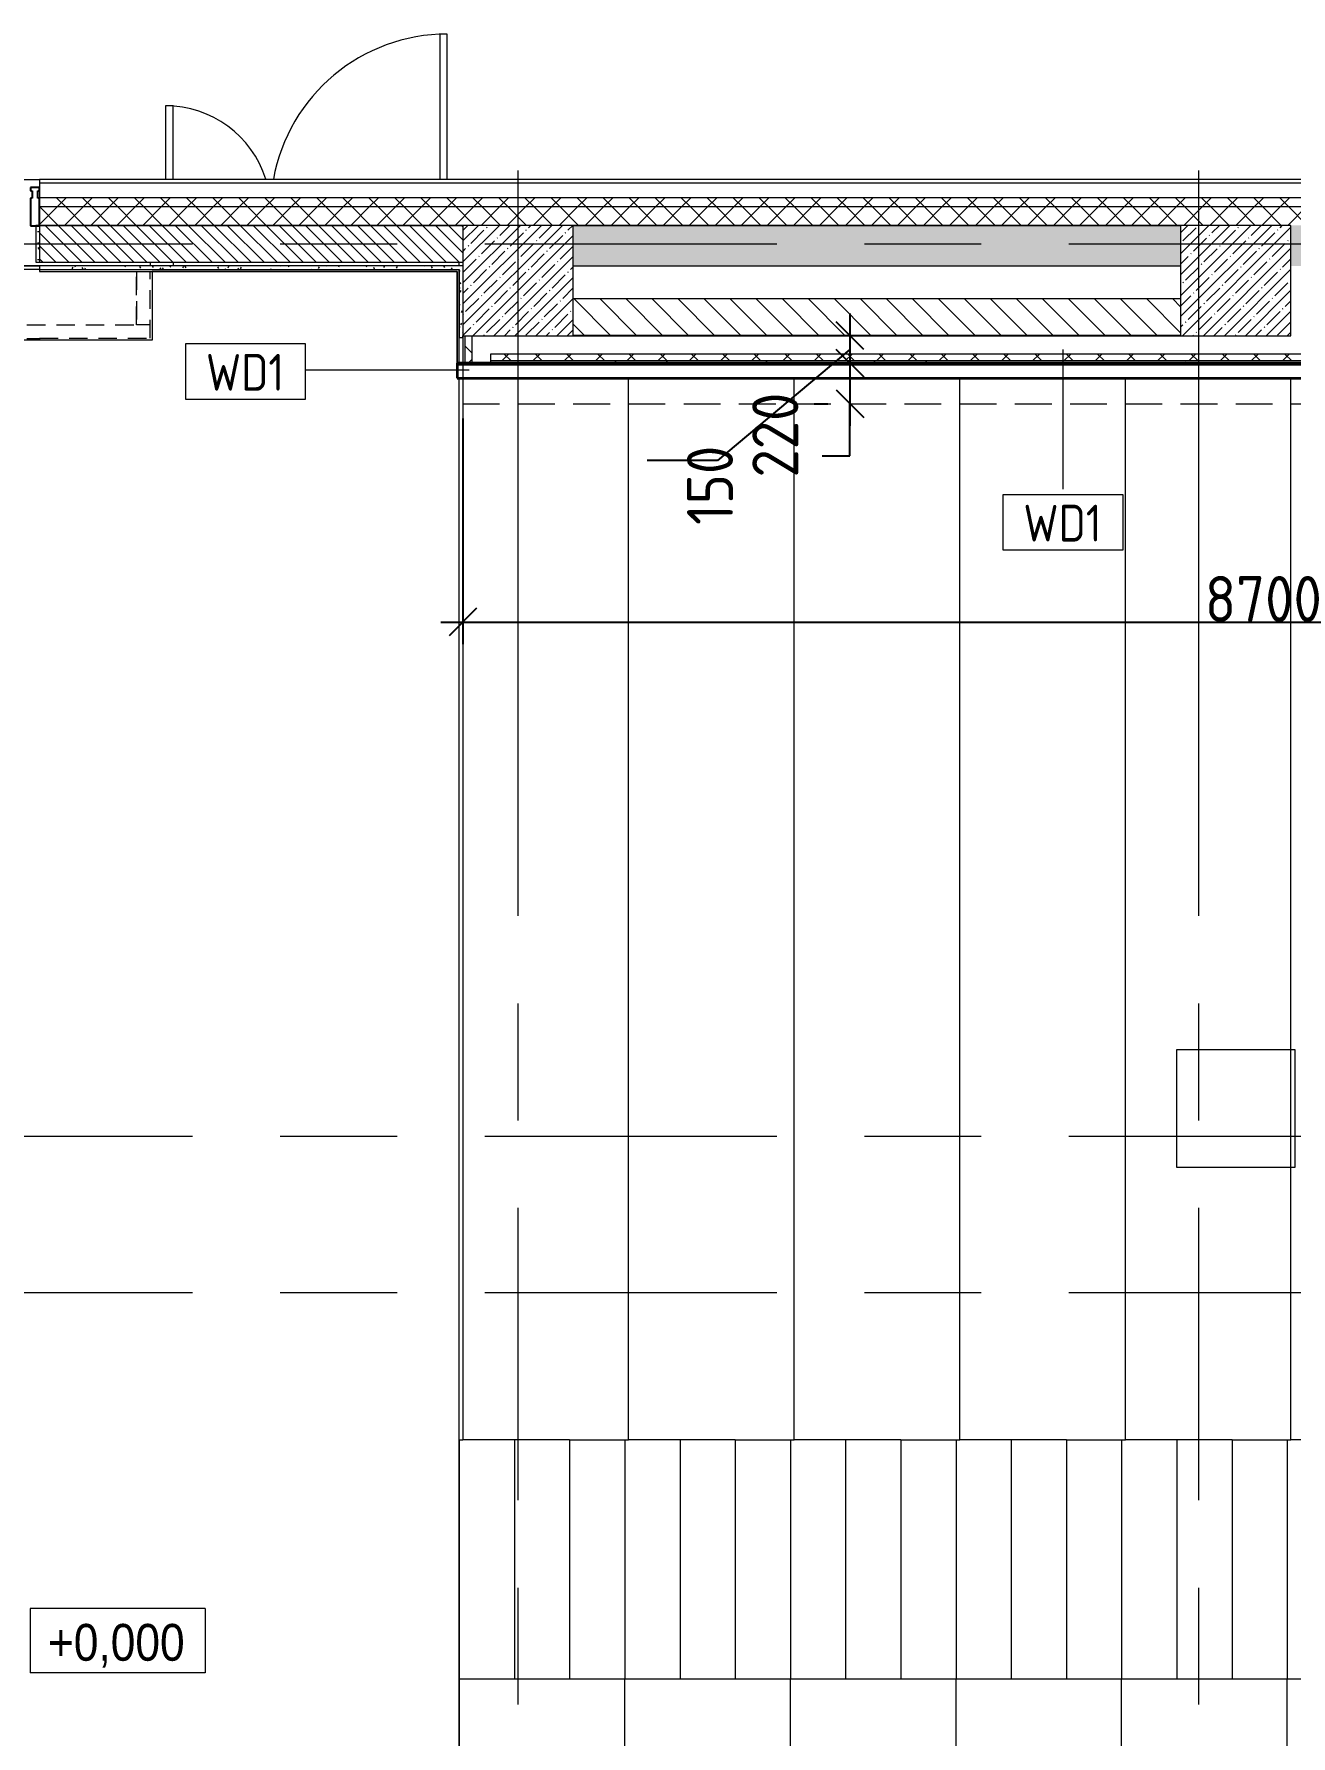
# Model space of a CAD drawing. Header units: millimetres. Extents: x -4029 to 232974, y -8553 to 104777.
# Drawn here: x 208675 to 215505, y 18890 to 28140 of the extents above; entities that cross this region are included whole.
import ezdxf

# ---------------------------------------------------------------- set-up
doc = ezdxf.new("R2010")
doc.units = ezdxf.units.MM
for name, pattern in [('200_ШТРИХ__ш1_п0_6_', [160, 100, -60]), ('ADSK_Штрих_ш2 п1', [300, 200, -100]), ('Осевая', [3175, 635, -476.25, 1587.5, -476.25])]:
    doc.linetypes.add(name, pattern=pattern)
for name, color, linetype, lineweight in [('5.1) Перегародка WD6', 6, 'Continuous', 9), ('A-AREA-BNDY', 7, 'Continuous', 9), ('A-DETL-1', 7, 'ADSK_Штрих_ш2 п1', 9), ('A-DETL-MBND-1', 7, '200_ШТРИХ__ш1_п0_6_', 9), ('A-FLOR', 7, 'Continuous', 9), ('A-GLAZ-CWMG', 7, 'Continuous', 9), ('A-GLAZ-CWMG-5', 7, 'Continuous', 25), ('A-WALL', 7, 'Continuous', 9), ('A-WALL-9', 7, 'Continuous', 35), ('A-WALL-IDEN', 7, 'Continuous', 9), ('G-ANNO-DIMS', 7, 'Continuous', 9), ('I-WALL', 7, 'Continuous', 9), ('S-COLS', 7, 'Continuous', 9), ('S-STRS', 7, 'Continuous', 9), ('S-STRS-3', 7, 'Continuous', 13), ('Оси', 7, 'Continuous', 9), ('Оси-2', 7, 'Осевая', 9)]:
    doc.layers.add(name, color=color, linetype=linetype, lineweight=lineweight)
for name, color, linetype, lineweight, true_color in [('A-DOOR-7', 7, 'Continuous', 9, 0xc0c0c0), ('A-WALL-7', 9, 'Continuous', 9, 0x808080), ('A-WALL-8', 1, 'Continuous', 9, 0xff0000), ('A-WALL-FNSH-1', 9, 'Continuous', 9, 0x808080), ('I-WALL-9', 7, 'Continuous', 9, 0x3c3c3c)]:
    doc.layers.add(name, color=color, linetype=linetype, lineweight=lineweight, true_color=true_color)
doc.styles.add('Century Gothic', font='GOTHIC.TTF', dxfattribs={"width": 0.9, "height": 200})
doc.styles.add('GOST Common_1', font='', dxfattribs={"width": 0.9, "height": 200})
doc.styles.add('ISOCPEUR', font='isocpeur.ttf', dxfattribs={"width": 0.9, "height": 250})
doc.styles.get('GOST Common_1').set_extended_font_data('GOST Common')
doc.dimstyles.new('ISO-2_5_0_9К_БОЛЬШОЙ', dxfattribs={"dimscale": 304.8, "dimtxt": 248.995294, "dimasz": 0.492126, "dimexe": 0.393701, "dimexo": 0.984252, "dimgap": 0, "dimtad": 1, "dimdec": 0, "dimrnd": 10, "dimzin": 0, "dimdsep": 46, "dimtxsty": 'ISOCPEUR', "dimblk1": 'OBLIQUE', "dimblk2": 'OBLIQUE', "dimsah": 1, "dimcen": 0.09, "dimdle": 0.393701, "dimazin": 0, "dimtfac": 1, "dimtdec": 4, "dimtix": 1, "dimtmove": 0, "dimatfit": 3, "dimfxl": 1, "dimtvp": 1, "dimtolj": 1, "dimtzin": 0, "dimarcsym": 2})
doc.dimstyles.new('ISO-2_5_0_9К_БОЛЬШОЙ_2', dxfattribs={"dimscale": 304.8, "dimtxt": 248.995294, "dimasz": 0.492126, "dimexe": 0.393701, "dimexo": 0.984252, "dimgap": 0, "dimtad": 1, "dimdec": 0, "dimrnd": 10, "dimzin": 0, "dimdsep": 46, "dimtxsty": 'ISOCPEUR', "dimblk1": 'OBLIQUE', "dimblk2": 'OBLIQUE', "dimsah": 1, "dimcen": 0.09, "dimdle": 0.393701, "dimazin": 0, "dimtfac": 1, "dimtdec": 4, "dimtix": 1, "dimtmove": 1, "dimatfit": 3, "dimfxl": 1, "dimtvp": 1, "dimtolj": 1, "dimtzin": 0, "dimarcsym": 2})
pattern_1 = [(45, (189094.98, 0), (-70.71068, 70.71068), []), (135, (189094.98, 0), (-70.71068, -70.71068), [])]
pattern_2 = [(0, (189094.984, 0), (121.92, 30.48), [10.058, -81.382, 10.058, -81.382, -487.68]), (0, (189094.984, 0), (121.92, 30.48), [-182.88, 10.058, -172.822, 10.058, -81.382, -213.36]), (0, (189094.984, 0), (121.92, 30.48), [-457.2, 10.058, -50.902, 10.058, -142.342]), (120, (189140.704, 15.24), (-87.356454, 90.345817), [10.058, -81.382, 10.058, -81.382, -487.68]), (120, (189140.704, 15.24), (-87.356454, 90.345817), [-182.88, 10.058, -172.822, 10.058, -81.382, -213.36]), (120, (189140.704, 15.24), (-87.356454, 90.345817), [-457.2, 10.058, -50.902, 10.058, -142.342]), (240, (189155.944, 76.2), (-34.563546, -120.825817), [10.058, -81.382, 10.058, -81.382, -487.68]), (240, (189155.944, 76.2), (-34.563546, -120.825817), [-182.88, 10.058, -172.822, 10.058, -81.382, -213.36]), (240, (189155.944, 76.2), (-34.563546, -120.825817), [-457.2, 10.058, -50.902, 10.058, -142.342])]
pattern_3 = [(135, (189094.98, 0), (-84.8528, -84.8528), []), (225, (189094.98, 0), (84.8528, -84.8528), [])]

# ---------------------------------------------------------------- blocks, each defined once
blk = doc.blocks.new('BSC_Колонна _Прямоугольная - 600х600-V208-План монтажа_ фрагмент 1')
at = {"layer": 'S-COLS'}
h = blk.add_hatch(dxfattribs=at)
h.set_pattern_fill('FP_11', color=256, style=0, pattern_type=2)
h.set_pattern_definition([(45, (-26110, -26800), (-57.02463, 57.02463), []), (45, (-26052.975, -26800), (-57.02463, 57.02463), [100.806, -20.161, 3.353, -16.808])])
h.paths.add_polyline_path([(-300, -300), (300, -299), (300, 300), (-300, 300), (-300, -299.6)])
for p, q in [((300, 300), (-300, 300)), ((-300, 300), (-300, -300)), ((300, -300), (300, 300)), ((-300, -300), (300, -300))]:
    blk.add_line(p, q, dxfattribs=at)
blk = doc.blocks.new('Прямоугольный импост - Импост структурный с накладкой - 190мм-V214-План монтажа_ фрагмент 1')
at = {"layer": 'A-GLAZ-CWMG-5'}
for p, q in [((-50, 40), (-50, 190)), ((-50, 190), (0, 190)), ((0, 190), (0, 40)), ((-40, 40), (-50, 40)), ((-50, -17), (-50, 0)), ((-50, 0), (-40, 0)), ((-40, 0), (-40, 40)), ((-10, 40), (-10, 0)), ((0, 40), (-10, 40)), ((-10, 0), (0, 0)), ((0, 0), (0, -17)), ((0, -17), (-50, -17))]:
    blk.add_line(p, q, dxfattribs=at)
blk = doc.blocks.new('BSC_Колонна _Прямоугольная - 600х600-V216-План монтажа_ фрагмент 1')
at = {"layer": 'S-COLS'}
h = blk.add_hatch(dxfattribs=at)
h.set_pattern_fill('FP_45', color=256, style=0, pattern_type=2)
h.set_pattern_definition([(45, (-22210, -26800), (-57.02463, 57.02463), []), (45, (-22152.975, -26800), (-57.02463, 57.02463), [100.806, -20.161, 3.353, -16.808])])
h.paths.add_polyline_path([(-300, -300), (300, -299), (300, 100), (-300, 100)])
h.paths.add_polyline_path([(-300, 100), (300, 100), (300, 300), (-300, 300), (-300, 151.3)])
for p, q in [((300, 300), (-300, 300)), ((-300, 300), (-300, -300)), ((300, -300), (300, 300)), ((-300, -300), (300, -300))]:
    blk.add_line(p, q, dxfattribs=at)
blk = doc.blocks.new('Перекрытия 3 - Перекрытия 4-20977624-План монтажа_ фрагмент 1')
at = {"layer": 'S-STRS-3'}
for p, q in [((21910, 26270.4), (21910, 20500)), ((22810, 20500), (22810, 26270.4)), ((23710, 20500), (23710, 26270.4)), ((24610, 20500), (24610, 26270.4)), ((25510, 20500), (25510, 26270.4)), ((26410, 20500), (26410, 26270.4)), ((27310, 20500), (27310, 26270.4)), ((28210, 20500), (28210, 26270.4)), ((29110, 20500), (29110, 26270.4)), ((30010, 22600), (30010, 26270.4)), ((30010, 20500), (30010, 22000)), ((22490, 20500), (21910, 20500)), ((23390, 20500), (22810, 20500)), ((24290, 20500), (23710, 20500)), ((25190, 20500), (24610, 20500)), ((26090, 20500), (25510, 20500)), ((26990, 20500), (26410, 20500)), ((27890, 20500), (27310, 20500)), ((28790, 20500), (28210, 20500)), ((29690, 20500), (29110, 20500)), ((30449, 20500), (30010, 20500))]:
    blk.add_line(p, q, dxfattribs=at)
blk = doc.blocks.new('110_Дверь_СКБ_2Ст_Наружная - ДН-1_л_ Двухстворчатая 1450 х3300 _h_ в свету с верхним остеклением-23567691-План монтажа_ фрагмент 1')
at = {"layer": 'A-DOOR-7'}
for p, q in [((784.5, 915), (744.5, 915)), ((744.5, 915), (744.5, 125)), ((784.5, 125), (784.5, 915)), ((-745.5, 525), (-745.5, 125)), ((-705.5, 525), (-745.5, 525)), ((-705.5, 125), (-705.5, 525))]:
    blk.add_line(p, q, dxfattribs=at)
for centre, radius, start, end in [((784.5, -45), 960, 90, 169.77827), ((-745.5, -45), 570, 17.40013, 90)]:
    blk.add_arc(centre, radius, start, end, dxfattribs=at)
blk = doc.blocks.new('Перекрытия 2 - Перекрытия 4-32990152-План монтажа_ фрагмент 1')
at = {"layer": 'S-STRS-3'}
for p, q in [((21910, 19180), (22510, 19180)), ((21910, 19180), (21910, 15410.8)), ((22810, 19180), (23410, 19180)), ((22810, 15410.8), (22810, 19180)), ((23710, 19180), (24310, 19180)), ((23710, 15410.8), (23710, 19180)), ((24610, 19180), (25210, 19180)), ((24610, 15410.8), (24610, 19180)), ((25510, 19180), (26110, 19180)), ((25510, 15410.8), (25510, 19180)), ((26410, 19180), (27010, 19180)), ((26410, 15410.8), (26410, 19180)), ((27310, 19180), (27910, 19180)), ((27310, 15410.8), (27310, 19180)), ((28210, 19180), (28810, 19180)), ((28210, 15410.8), (28210, 19180)), ((29110, 19180), (29710, 19180)), ((29110, 15410.8), (29110, 19180)), ((30010, 19180), (30610, 19180)), ((30010, 15410.8), (30010, 19180)), ((30610, 18430), (30610, 19180)), ((30610, 15410.8), (30610, 17830))]:
    blk.add_line(p, q, dxfattribs=at)
blk = doc.blocks.new('Стены наклон_ амфитеатр1 - Стены наклон_ амфитеатр-33007412-План монтажа_ фрагмент 1')
at = {"layer": 'A-WALL-9'}
for p, q in [((21879, 26351.1), (21879, 26270.4)), ((30610, 26351.1), (21879, 26351.1)), ((21879, 26270.4), (30610, 26270.4)), ((30610, 26270.4), (30610, 26351.1))]:
    blk.add_line(p, q, dxfattribs=at)
blk = doc.blocks.new('Зашивка приборов отопления13 - Зашивка приборов отопления-33279120-План монтажа_ фрагмент 1')
at = {"layer": 'A-DETL-MBND-1'}
for p, q in [((19610.3, 26880), (18710.3, 26880)), ((20135.9, 26560), (20135.9, 26849)), ((20136.3, 26849), (20136.3, 26560)), ((18741.3, 26560), (20135.9, 26560)), ((20210, 26560), (20135.9, 26560)), ((18741.3, 26485), (19610.3, 26485))]:
    blk.add_line(p, q, dxfattribs=at)
blk = doc.blocks.new('М_стена_0001 - Типоразмер_без рамки-25382661-План монтажа_ фрагмент 1')
at = {"layer": 'A-WALL-IDEN'}
for p, q in [((3.258, 1.523), (-3.273, 1.523)), ((-3.273, 1.523), (-3.273, -1.477)), ((3.258, -1.477), (3.258, 1.523)), ((-3.273, -1.477), (3.258, -1.477))]:
    blk.add_line(p, q, dxfattribs=at)
blk = doc.blocks.new('_Oblique')
at = {"color": 0, "linetype": 'ByBlock', "lineweight": -2}
blk.add_line((-0.5, -0.5), (0.5, 0.5), dxfattribs=at)
blk = doc.blocks.new('DIMBLOCK63-План монтажа_ фрагмент 1')
at = {"layer": '5.1) Перегародка WD6', "color": 0, "lineweight": -2, "transparency": 16777216}
for p, q in [((211005, 26051), (211005, 24824.4)), ((210885, 24944.4), (219825, 24944.4)), ((219705, 24750.5), (219705, 24824.4))]:
    blk.add_line(p, q, dxfattribs=at)
at = {"layer": 'Defpoints', "color": 0, "transparency": 16777216}
for p in [(211005, 26351), (219705, 25050.5), (219705, 24944.4)]:
    blk.add_point(p, dxfattribs=at)
at = {"layer": '5.1) Перегародка WD6', "color": 0, "lineweight": -2, "transparency": 16777216, "xscale": 150, "yscale": 150, "zscale": 150, "rotation": 180}
blk.add_blockref('_Oblique', (211005, 24944.4), dxfattribs=at)
at = {"layer": '5.1) Перегародка WD6', "color": 0, "lineweight": -2, "transparency": 16777216, "xscale": 150, "yscale": 150, "zscale": 150}
blk.add_blockref('_Oblique', (219705, 24944.4), dxfattribs=at)
at = {"layer": '5.1) Перегародка WD6', "color": 0, "transparency": 16777216, "insert": (215355, 25069.4), "char_height": 250, "width": 758.478, "attachment_point": 5, "style": 'ISOCPEUR'}
blk.add_mtext('\\A1;8700', dxfattribs=at)
blk = doc.blocks.new('DIMBLOCK64-План монтажа_ фрагмент 1')
at = {"layer": '5.1) Перегародка WD6', "color": 0, "lineweight": -2, "transparency": 16777216}
for p, q in [((213108.4, 26621), (213108.4, 26231)), ((212914.5, 26501), (212988.4, 26501)), ((213108.4, 26426), (212389.6, 25822.4)), ((212914.5, 26351), (212988.4, 26351)), ((212389.6, 25822.4), (212007.1, 25822.4))]:
    blk.add_line(p, q, dxfattribs=at)
at = {"layer": 'Defpoints', "color": 0, "transparency": 16777216}
for p in [(213214.5, 26501), (213108.4, 26351), (213214.5, 26351)]:
    blk.add_point(p, dxfattribs=at)
at = {"layer": '5.1) Перегародка WD6', "color": 0, "lineweight": -2, "transparency": 16777216, "xscale": 150, "yscale": 150, "zscale": 150}
for p, rotation in [((213108.4, 26501), 90), ((213108.4, 26351), 270)]:
    blk.add_blockref('_Oblique', p, dxfattribs=dict(at, rotation=rotation))
at = {"layer": '5.1) Перегародка WD6', "color": 0, "transparency": 16777216, "insert": (212222.9, 25471.9), "char_height": 250, "width": 517.144, "attachment_point": 1, "rotation": 90, "line_spacing_factor": 1.149209, "style": 'ISOCPEUR'}
blk.add_mtext('\\A1;150', dxfattribs=at)
blk = doc.blocks.new('DIMBLOCK65-План монтажа_ фрагмент 1')
at = {"layer": '5.1) Перегародка WD6', "color": 0, "lineweight": -2, "transparency": 16777216}
for p, q in [((213108.4, 26471), (213108.4, 26011)), ((212914.5, 26351), (212988.4, 26351)), ((212914.5, 26131), (212988.4, 26131)), ((213108.4, 25847.4), (213108.4, 26131)), ((212958.4, 25847.4), (213108.4, 25847.4))]:
    blk.add_line(p, q, dxfattribs=at)
at = {"layer": 'Defpoints', "color": 0, "transparency": 16777216}
for p in [(213214.5, 26351), (213108.4, 26131), (213214.5, 26131)]:
    blk.add_point(p, dxfattribs=at)
at = {"layer": '5.1) Перегародка WD6', "color": 0, "lineweight": -2, "transparency": 16777216, "xscale": 150, "yscale": 150, "zscale": 150}
for p, rotation in [((213108.4, 26351), 90), ((213108.4, 26131), 270)]:
    blk.add_blockref('_Oblique', p, dxfattribs=dict(at, rotation=rotation))
at = {"layer": '5.1) Перегародка WD6', "color": 0, "transparency": 16777216, "insert": (212578, 25729.6), "char_height": 250, "width": 568.858, "attachment_point": 1, "rotation": 90, "line_spacing_factor": 1.149209, "style": 'ISOCPEUR'}
blk.add_mtext('\\A1;220', dxfattribs=at)
blk = doc.blocks.new('Высотные отметки - 9_5х3_5_h_-17668430-План монтажа_ фрагмент 1')
at = {"layer": 'G-ANNO-DIMS'}
for p, q in [((-4.75, 3.5), (-4.75, 0)), ((4.75, 3.5), (-4.75, 3.5)), ((4.75, 3.5), (4.75, 0)), ((4.75, 0), (-4.75, 0))]:
    blk.add_line(p, q, dxfattribs=at)

msp = doc.modelspace()

# ---------------------------------------------------------------- hatches: boundary and pattern name
at = {"layer": 'A-WALL'}
h = msp.add_hatch(dxfattribs=at)
h.set_pattern_fill('FP_6', color=256, style=0, pattern_type=2)
h.set_pattern_definition(pattern_1)
h.paths.add_polyline_path([(217945.5044, 27200), (222804.984, 27200), (222804.984, 27250), (208705.2407, 27250), (208705.2407, 27200), (217304.984, 27200)])
h.paths.add_polyline_path([(207792.7344, 27200), (207805.2406, 27200), (207805.2406, 27250), (206905.2406, 27250), (206905.2406, 27200), (207265.2406, 27200)])
h.paths.add_polyline_path([(205254.5419, 27200), (206005.2406, 27200), (206005.2406, 27250), (205105.2404, 27250), (205105.2404, 27200)])
h.paths.add_polyline_path([(204205.2404, 27200), (204205.2404, 27250), (202783.984, 27250), (202783.984, 27200), (203985.4457, 27200)])
h = msp.add_hatch(dxfattribs=at)
h.set_pattern_fill('FP_6', color=256, style=0, pattern_type=2)
h.set_pattern_definition(pattern_1)
h.paths.add_polyline_path([(211004.984, 27100), (222704.984, 27100), (222704.6153, 27200), (208705.2407, 27200), (208705.2407, 27100), (210330.9269, 27100)])
h.paths.add_polyline_path([(207205.2406, 27100), (207805.2406, 27100), (207805.2406, 27200), (206905.2406, 27200), (206905.2406, 27100)])
h.paths.add_polyline_path([(206005.2406, 27100), (206005.2406, 27200), (205105.2404, 27200), (205105.2404, 27100), (205254.5419, 27100)])
h.paths.add_polyline_path([(202804.984, 27100), (204205.2404, 27100), (204205.2404, 27200), (202783.984, 27200), (202784.984, 27100)])
h = msp.add_hatch(dxfattribs=at)
h.set_pattern_fill('FP_31', color=256, style=0, pattern_type=2)
h.set_pattern_definition([(135, (189094.984, 0), (-35.35534, -35.35534), [])])
h.paths.add_polyline_path([(210932.6788, 26899.9999), (211004.9825, 26900), (211004.984, 27099.9999), (208705.2407, 27099.9999), (208705.2407, 26899.9999), (210330.9269, 26899.9999)])
h.paths.add_polyline_path([(207205.2406, 26899.9999), (207205.2406, 27099.9999), (206905.2406, 27099.9999), (206905.2406, 26899.9999), (207158.1863, 26899.9999)])
h.paths.add_polyline_path([(205889.0901, 26899.9999), (206005.2406, 26900), (206005.2406, 27099.9999), (205105.2404, 27099.9999), (205105.2404, 26899.9999), (205254.5419, 26899.9999)])
h.paths.add_polyline_path([(203985.4457, 26899.9999), (204205.2404, 26900), (204205.2404, 27099.9999), (203404.984, 27099.9999), (203405.2406, 26900), (203874.9842, 26900)])
at = {"layer": 'I-WALL'}
h = msp.add_hatch(dxfattribs=at)
h.set_pattern_fill('FP_217', color=256, style=0, pattern_type=2)
h.set_pattern_definition(pattern_2)
h.paths.add_polyline_path([(208685.2407, 26900), (208705.2407, 26900), (208705.2407, 27098.2852), (208685.2407, 27098.2852), (208685.2407, 26951.3159)])
h = msp.add_hatch(dxfattribs=at)
h.set_pattern_fill('FP_1', color=256, style=0, pattern_type=2)
h.set_pattern_definition([(45, (189094.98, 0), (-57.02463, 57.02463), []), (45, (189152.01, 0), (-57.02463, 57.02463), [100.806, -20.161, 3.353, -16.808])])
h.paths.add_polyline_path([(217304.984, 26879.9999), (219104.984, 26879.9999), (219104.984, 27099.9999), (215504.984, 27099.9999), (215504.984, 26879.9999), (216404.984, 26879.9999)])
h.paths.add_polyline_path([(211604.984, 26879.9999), (214904.984, 26879.9999), (214904.984, 27099.9999), (211604.984, 27099.9999), (211604.984, 26900)])
h.paths.add_polyline_path([(219704.984, 26879.9999), (222104.984, 26880), (222104.984, 27099.9999), (219704.984, 27099.9999), (219704.984, 26900)])
h = msp.add_hatch(dxfattribs=at)
h.set_pattern_fill('FP_217', color=256, style=0, pattern_type=2)
h.set_pattern_definition(pattern_2)
h.paths.add_polyline_path([(209324.984, 26859.9999), (211004.984, 26859.9999), (211004.984, 26879.9999), (208705.2407, 26879.9999), (208705.2407, 26859.9999), (209304.984, 26859.9999)])
h = msp.add_hatch(dxfattribs=at)
h.set_pattern_fill('FP_217', color=256, style=0, pattern_type=2)
h.set_pattern_definition(pattern_2)
h.paths.add_polyline_path([(211004.984, 26489.9999), (211004.984, 26859.9999), (210984.984, 26859.9999), (210984.984, 26489.9999)])
h = msp.add_hatch(dxfattribs=at)
h.set_pattern_fill('FP_18', color=256, style=0, pattern_type=2)
h.set_pattern_definition([(135, (189094.98, 0), (-70.71068, -70.71068), [])])
h.paths.add_polyline_path([(211604.984, 26500.0534), (214904.984, 26500.9999), (214904.984, 26699.9999), (211604.984, 26699.9999), (211604.984, 26500.9999)])
h = msp.add_hatch(dxfattribs=at)
h.set_pattern_fill('FP_219', color=256, style=0, pattern_type=2)
h.set_pattern_definition(pattern_3)
h.paths.add_polyline_path([(211054.984, 26351.1058), (211054.984, 26499.9999), (211017.984, 26499.9999), (211017.984, 26351.1058)])
h = msp.add_hatch(dxfattribs=at)
h.set_pattern_fill('FP_219', color=256, style=0, pattern_type=2)
h.set_pattern_definition(pattern_3)
h.paths.add_polyline_path([(219214.6006, 26363.9999), (219567.984, 26363.9999), (219567.506, 26400.9999), (211154.984, 26400.9999), (211154.984, 26363.9999), (219104.984, 26363.9999)])
at = {"layer": 'I-WALL-9'}
h = msp.add_hatch(dxfattribs=at)
h.set_pattern_fill('FP_218', color=256, style=0, pattern_type=2)
h.set_pattern_definition([(0, (189094.98, 0), (406.4, 101.6), [33.528, -271.272, 33.528, -271.272, -1625.6]), (0, (189094.98, 0), (406.4, 101.6), [-609.6, 33.528, -576.072, 33.528, -271.272, -711.2]), (0, (189094.98, 0), (406.4, 101.6), [-1524, 33.528, -169.672, 33.528, -474.472]), (120, (189247.38, 50.8), (-291.18818, 301.15272), [33.528, -271.272, 33.528, -271.272, -1625.6]), (120, (189247.38, 50.8), (-291.18818, 301.15272), [-609.6, 33.528, -576.072, 33.528, -271.272, -711.2]), (120, (189247.38, 50.8), (-291.18818, 301.15272), [-1524, 33.528, -169.672, 33.528, -474.472]), (240, (189298.18, 254), (-115.21182, -402.75272), [33.528, -271.272, 33.528, -271.272, -1625.6]), (240, (189298.18, 254), (-115.21182, -402.75272), [-609.6, 33.528, -576.072, 33.528, -271.272, -711.2]), (240, (189298.18, 254), (-115.21182, -402.75272), [-1524, 33.528, -169.672, 33.528, -474.472])])
h.paths.add_polyline_path([(215504.984, 26351.1058), (219554.984, 26351.1058), (219554.984, 26363.9999), (211154.984, 26363.9999), (211154.984, 26351.1058), (214604.984, 26351.1058)])

# ---------------------------------------------------------------- linework, layer by layer
at = {"layer": '5.1) Перегародка WD6', "color": 18, "true_color": 0x000000}
for p, q in [((214265.8627, 26425.9999), (214265.8627, 25666.1935)), ((211039.6523, 26313.8868), (210150.3, 26313.8868))]:
    msp.add_line(p, q, dxfattribs=at)
at = {"layer": 'A-AREA-BNDY'}
for p, q in [((210973.984, 26848.9999), (209315.984, 26848.9999)), ((209315.984, 26848.9999), (209315.984, 26476.1866)), ((210973.984, 26339.9999), (210973.984, 26848.9999)), ((209315.984, 26476.1866), (207836.2406, 26476.1866)), ((217634.984, 26339.9999), (210973.984, 26339.9999))]:
    msp.add_line(p, q, dxfattribs=at)
at = {"layer": 'A-AREA-BNDY', "flags": 128}
msp.add_lwpolyline([(215525.984, 22621), (215525.984, 21979), (214883.984, 21979), (214883.984, 22621)], close=True, dxfattribs=at)
at = {"layer": 'A-DETL-1'}
for p, q in [((211004.984, 26339.9999), (211004.984, 26130.9999)), ((220104.984, 26339.9999), (211004.984, 26339.9999)), ((211004.984, 26130.9999), (220104.984, 26130.9999))]:
    msp.add_line(p, q, dxfattribs=at)
at = {"layer": 'A-DETL-MBND-1'}
for p, q in [((208705.2407, 26879.9999), (207805.2406, 26879.9999)), ((209304.984, 26899.9999), (209304.984, 26879.9999)), ((209304.984, 26487.1866), (209304.984, 26848.9999)), ((209315.984, 26848.9999), (209315.984, 26476.1866)), ((209315.984, 26476.1866), (207836.2406, 26476.1866)), ((208705.2407, 26487.1866), (209304.984, 26487.1866)), ((208705.2407, 26487.1866), (208705.2407, 26476.1866))]:
    msp.add_line(p, q, dxfattribs=at)
at = {"layer": 'A-FLOR'}
for p, q in [((209429.984, 26899.9999), (209429.984, 26879.9999)), ((210984.984, 26879.9999), (210984.984, 26899.9999)), ((210984.984, 15430.7711), (210984.984, 26270.3811))]:
    msp.add_line(p, q, dxfattribs=at)
at = {"layer": 'A-WALL'}
for p, q in [((207805.2407, 27350), (208705.2407, 27350)), ((222934.984, 27330), (208705.2407, 27330)), ((222854.984, 27250), (208705.2407, 27250)), ((222804.984, 27200), (208705.2407, 27200)), ((211004.984, 27099.9999), (208685.2407, 27099.9999)), ((214904.984, 27099.9999), (211604.984, 27099.9999)), ((208705.2407, 26859.9999), (210984.984, 26859.9999)), ((210984.984, 26848.9999), (210984.984, 26859.9999))]:
    msp.add_line(p, q, dxfattribs=at)
at = {"layer": 'A-WALL-7'}
for p, q in [((208705.2407, 27330), (208705.2407, 27100)), ((208685.2407, 27099.9999), (208685.2407, 26899.9999)), ((208705.2407, 27100), (211004.984, 27100)), ((208705.2407, 27099.9999), (208705.2407, 26899.9999)), ((211604.984, 27100), (214904.984, 27100)), ((208685.2407, 26899.9999), (211004.984, 26899.9999)), ((211004.984, 26879.9999), (208705.2407, 26879.9999)), ((208705.2407, 26879.9999), (208705.2407, 26859.9999)), ((210984.984, 26859.9999), (210984.984, 26489.9999)), ((211604.984, 26879.9999), (214904.984, 26879.9999)), ((214904.984, 26699.9999), (211604.984, 26699.9999)), ((210984.984, 26489.9999), (211004.984, 26489.9999)), ((211004.984, 26489.9999), (211004.984, 26499.9999)), ((211604.984, 26499.9999), (214904.984, 26499.9999))]:
    msp.add_line(p, q, dxfattribs=at)
at = {"layer": 'A-WALL-8'}
for p, q in [((211004.984, 26499.9999), (211004.984, 26350.9999)), ((211017.984, 26350.9999), (211017.984, 26499.9999)), ((211054.984, 26350.9999), (211054.984, 26499.9999)), ((214904.984, 26500.9999), (211604.984, 26500.9999)), ((219604.984, 26400.9999), (211154.984, 26400.9999)), ((211154.984, 26400.9999), (211154.984, 26350.9999)), ((219567.984, 26363.9999), (211154.984, 26363.9999)), ((211004.984, 26350.9999), (219554.984, 26350.9999))]:
    msp.add_line(p, q, dxfattribs=at)
at = {"layer": 'A-WALL-FNSH-1'}
for p, q in [((222954.984, 27350), (208705.2407, 27350)), ((208705.2407, 27350), (208705.2407, 27330)), ((208684.2407, 27099.9999), (208684.2407, 26899.9999)), ((208685.2407, 27099.9999), (208684.2407, 27099.9999)), ((208684.2407, 26899.9999), (208685.2407, 26899.9999)), ((208705.2407, 26859.9999), (208705.2407, 26848.9999)), ((208705.2407, 26848.9999), (210973.984, 26848.9999)), ((210973.984, 26848.9999), (210973.984, 26350.9999)), ((210984.984, 26350.9999), (210984.984, 26848.9999)), ((210973.984, 26350.9999), (210984.984, 26350.9999))]:
    msp.add_line(p, q, dxfattribs=at)
at = {"layer": 'I-WALL'}
for p, q in [((207805.2406, 26879.9999), (208705.2407, 26879.9999)), ((208705.2407, 26859.9999), (207836.2406, 26859.9999))]:
    msp.add_line(p, q, dxfattribs=at)
at = {"layer": 'S-STRS'}
for p, q in [((210984.984, 20500), (210984.984, 19200)), ((210984.984, 20500), (211004.984, 20500)), ((210984.984, 20500), (210984.984, 19200)), ((211284.984, 20500), (211284.984, 19200)), ((211284.984, 20500), (211284.984, 19200)), ((211584.984, 20500), (211884.984, 20500)), ((211584.984, 20500), (211584.984, 19200)), ((211584.984, 20500), (211584.984, 19200)), ((211884.984, 20500), (211904.984, 20500)), ((211884.984, 20500), (211884.984, 19200)), ((211884.984, 20500), (211884.984, 19200)), ((212184.984, 20500), (212184.984, 19200)), ((212184.984, 20500), (212184.984, 19200)), ((212484.984, 20500), (212784.984, 20500)), ((212484.984, 20500), (212484.984, 19200)), ((212484.984, 20500), (212484.984, 19200)), ((212784.984, 20500), (212804.984, 20500)), ((212784.984, 20500), (212784.984, 19200)), ((212784.984, 20500), (212784.984, 19200)), ((213084.984, 20500), (213084.984, 19200)), ((213084.984, 20500), (213084.984, 19200)), ((213384.984, 20500), (213684.984, 20500)), ((213384.984, 20500), (213384.984, 19200)), ((213384.984, 20500), (213384.984, 19200)), ((213684.984, 20500), (213704.984, 20500)), ((213684.984, 20500), (213684.984, 19200)), ((213684.984, 20500), (213684.984, 19200)), ((213984.984, 20500), (213984.984, 19200)), ((213984.984, 20500), (213984.984, 19200)), ((214284.984, 20500), (214584.984, 20500)), ((214284.984, 20500), (214284.984, 19200)), ((214284.984, 20500), (214284.984, 19200)), ((214584.984, 20500), (214604.984, 20500)), ((214584.984, 20500), (214584.984, 19200)), ((214584.984, 20500), (214584.984, 19200)), ((214884.984, 20500), (214884.984, 19200)), ((214884.984, 20500), (214884.984, 19200)), ((215184.984, 20500), (215484.984, 20500)), ((215184.984, 20500), (215184.984, 19200)), ((215184.984, 20500), (215184.984, 19200)), ((215484.984, 20500), (215504.984, 20500)), ((215484.984, 20500), (215484.984, 19200)), ((215484.984, 20500), (215484.984, 19200)), ((211584.984, 19200), (211884.984, 19200)), ((212484.984, 19200), (212784.984, 19200)), ((213384.984, 19200), (213684.984, 19200)), ((214284.984, 19200), (214584.984, 19200)), ((215184.984, 19200), (215484.984, 19200))]:
    msp.add_line(p, q, dxfattribs=at)
at = {"layer": 'Оси'}
for p, q in [((211304.984, 24898.0711), (211304.984, 27398.0711)), ((215004.984, 24898.0711), (215004.984, 27398.0711))]:
    msp.add_line(p, q, dxfattribs=at)
at = {"layer": 'Оси-2'}
for p, q in [((203662.2594, 26999.9998), (220434.984, 26999.9998)), ((211304.984, 15885.9166), (211304.984, 24898.0711)), ((215004.984, 15885.9166), (215004.984, 24898.0711)), ((203662.2594, 22150.0001), (220434.984, 22150.0001)), ((203662.2594, 21300.0001), (220434.984, 21300.0001))]:
    msp.add_line(p, q, dxfattribs=at)

# ---------------------------------------------------------------- block references
at = {"layer": 'A-DETL-MBND-1'}
msp.add_blockref('Зашивка приборов отопления13 - Зашивка приборов отопления-33279120-План монтажа_ фрагмент 1', (189094.984, 0), dxfattribs=at)
at = {"layer": 'A-DOOR-7'}
msp.add_blockref('110_Дверь_СКБ_2Ст_Наружная - ДН-1_л_ Двухстворчатая 1450 х3300 _h_ в свету с верхним остеклением-23567691-План монтажа_ фрагмент 1', (210135.484, 27225), dxfattribs=at)
at = {"layer": 'A-GLAZ-CWMG', "extrusion": (0, 0, -1), "rotation": 180}
msp.add_blockref('Прямоугольный импост - Импост структурный с накладкой - 190мм-V214-План монтажа_ фрагмент 1', (-208705.2407, 27288.2852), dxfattribs=at)
at = {"layer": 'A-WALL'}
msp.add_blockref('Стены наклон_ амфитеатр1 - Стены наклон_ амфитеатр-33007412-План монтажа_ фрагмент 1', (189094.984, 0), dxfattribs=at)
at = {"layer": 'A-WALL-IDEN', "xscale": 99.99999999999993, "yscale": 99.99999999999993, "zscale": 99.99999999999993}
for p in [(209824.5188, 26303.4326), (214266.644, 25483.7394)]:
    msp.add_blockref('М_стена_0001 - Типоразмер_без рамки-25382661-План монтажа_ фрагмент 1', p, dxfattribs=at)
at = {"layer": 'G-ANNO-DIMS', "xscale": 99.99999999999993, "yscale": 99.99999999999993, "zscale": 99.99999999999993}
msp.add_blockref('Высотные отметки - 9_5х3_5_h_-17668430-План монтажа_ фрагмент 1', (209129.1953, 19232.6173), dxfattribs=at)
at = {"layer": 'S-COLS'}
for name, p in [('BSC_Колонна _Прямоугольная - 600х600-V216-План монтажа_ фрагмент 1', (211304.984, 26799.9999)), ('BSC_Колонна _Прямоугольная - 600х600-V208-План монтажа_ фрагмент 1', (215204.984, 26799.9999))]:
    msp.add_blockref(name, p, dxfattribs=at)
at = {"layer": 'S-STRS-3'}
for name, p in [('Перекрытия 3 - Перекрытия 4-20977624-План монтажа_ фрагмент 1', (189094.984, 0)), ('Перекрытия 2 - Перекрытия 4-32990152-План монтажа_ фрагмент 1', (189074.984, 20))]:
    msp.add_blockref(name, p, dxfattribs=at)

# ---------------------------------------------------------------- texts
at = {"layer": '5.1) Перегародка WD6', "color": 18, "true_color": 0x000000, "char_height": 200, "width": 533.923875, "attachment_point": 1, "style": 'GOST Common_1'}
for insert in [(209608.7293, 26401.4597), (214050.8544, 25581.7664)]:
    msp.add_mtext('WD1', dxfattribs=dict(at, insert=insert))
at = {"layer": 'G-ANNO-DIMS', "insert": (208750.1792, 19498.9136), "char_height": 200, "width": 909.638805, "attachment_point": 1, "line_spacing_factor": 0.984502, "style": 'Century Gothic'}
msp.add_mtext('+0,000', dxfattribs=at)

# ---------------------------------------------------------------- dimensions: what is measured, and where the dimension line sits
at = {"layer": '5.1) Перегародка WD6', "color": 18, "true_color": 0x000000}
for base, p1, p2, override, picture, middle in [((213108.4353, 26350.9999), (213214.5013, 26500.9999), (213214.5013, 26350.9999), {"dimpost": '<>', "dimfxl": 150}, 'DIMBLOCK64-План монтажа_ фрагмент 1', (212389.6017, 25822.3561)), ((213108.4353, 26130.9999), (213214.5013, 26350.9999), (213214.5013, 26130.9999), {"dimpost": '<>', "dimfxl": 220}, 'DIMBLOCK65-План монтажа_ фрагмент 1', (212948.4881, 25847.3734))]:
    dim = msp.add_linear_dim(base=base, p1=p1, p2=p2, angle=90, dimstyle='ISO-2_5_0_9К_БОЛЬШОЙ_2', override=override, dxfattribs=at)
    dim.commit()
    dim.dimension.update_dxf_attribs({"geometry": picture, "text_midpoint": middle, "dimtype": 160, "text_rotation": 90})
dim = msp.add_linear_dim(base=(219704.984, 24944.4251), p1=(211004.984, 26350.9999), p2=(219704.984, 25050.4911), dimstyle='ISO-2_5_0_9К_БОЛЬШОЙ', override={"dimpost": '<>', "dimfxl": 8796.665456}, dxfattribs=at)
dim.commit()
dim.dimension.update_dxf_attribs({"geometry": 'DIMBLOCK63-План монтажа_ фрагмент 1', "text_midpoint": (215354.984, 25069.4251)})

doc.saveas('drawing.dxf')
